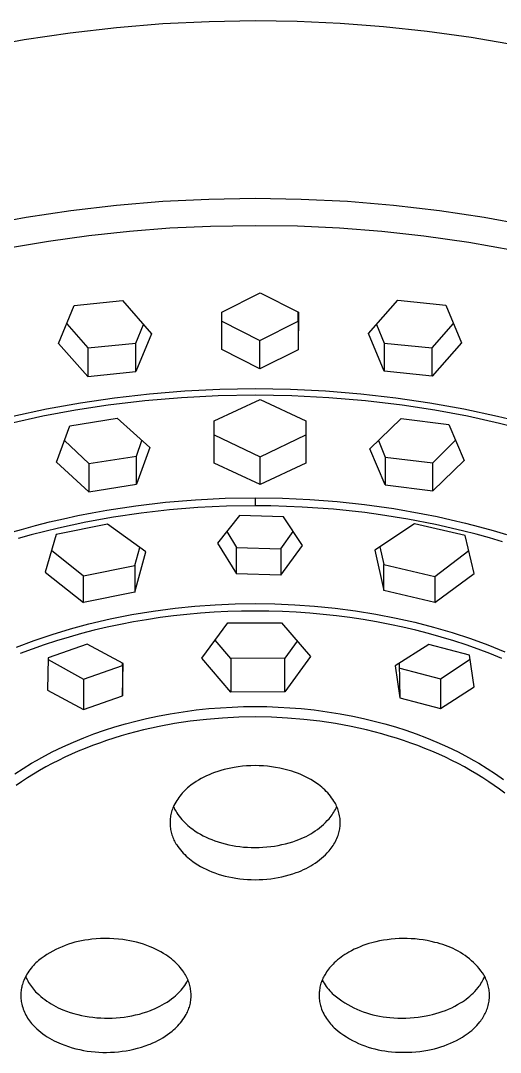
# Model space of a CAD drawing. Header units: millimetres. Extents: x -10942 to 92711, y -16583 to 30009.
# Drawn here: x -5011.4 to -4979.5, y 5103.5 to 5172.1 of the extents above; entities that cross this region are included whole.
import ezdxf

# ---------------------------------------------------------------- set-up
doc = ezdxf.new("R2010")
doc.units = ezdxf.units.MM
doc.header["$LTSCALE"] = 1000
doc.header["$MEASUREMENT"] = 0
doc.layers.add('Default', color=7, linetype='Continuous', true_color=0x000000)

# ---------------------------------------------------------------- blocks, each defined once
blk = doc.blocks.new('Raindance S Showerpipe 300 1jet+thermostat 27114000 front')
at = {"layer": 'Default', "color": 7, "true_color": 0xffffff}
for p, q in [((389.596, 1368.926), (392.668, 1369.075)), ((392.668, 1369.075), (395.722, 1369.124)), ((395.722, 1369.124), (398.524, 1369.082)), ((398.524, 1369.082), (401.37, 1368.956)), ((401.37, 1368.956), (404.251, 1368.739)), ((380.376, 1367.866), (383.439, 1368.322)), ((383.439, 1368.322), (386.515, 1368.675)), ((386.515, 1368.675), (389.596, 1368.926)), ((404.251, 1368.739), (407.159, 1368.43)), ((407.159, 1368.43), (410.085, 1368.024)), ((377.341, 1367.307), (380.376, 1367.866)), ((410.085, 1368.024), (413.018, 1367.519)), ((395.722, 1357.29), (392.65, 1357.238)), ((398.793, 1357.238), (395.722, 1357.29)), ((386.521, 1356.829), (383.47, 1356.472)), ((389.582, 1357.085), (386.521, 1356.829)), ((392.65, 1357.238), (389.582, 1357.085)), ((401.861, 1357.085), (398.793, 1357.238)), ((404.922, 1356.829), (401.861, 1357.085)), ((407.973, 1356.471), (404.922, 1356.829)), ((380.511, 1356.025), (377.568, 1355.479)), ((383.47, 1356.472), (380.511, 1356.025)), ((410.933, 1356.024), (407.973, 1356.471)), ((413.875, 1355.478), (410.933, 1356.024)), ((387.368, 1355.125), (390.064, 1355.334)), ((390.064, 1355.334), (392.766, 1355.46)), ((392.766, 1355.46), (395.725, 1355.509)), ((395.725, 1355.509), (398.531, 1355.466)), ((398.531, 1355.466), (401.335, 1355.336)), ((401.335, 1355.336), (404.134, 1355.119)), ((382, 1354.461), (384.679, 1354.834)), ((384.679, 1354.834), (387.368, 1355.125)), ((404.134, 1355.119), (406.925, 1354.815)), ((406.925, 1354.815), (409.92, 1354.39)), ((379.334, 1354.006), (382, 1354.461)), ((409.92, 1354.39), (412.899, 1353.862)), ((383.707, 1350.181), (386.903, 1350.513)), ((386.903, 1350.513), (388.835, 1348.3)), ((393.513, 1349.739), (396.06, 1351.01)), ((396.06, 1351.01), (398.598, 1349.732)), ((403.267, 1348.318), (405.199, 1350.535)), ((405.199, 1350.535), (408.395, 1350.211)), ((382.67, 1347.657), (383.707, 1350.181)), ((393.503, 1347.242), (393.513, 1349.739)), ((398.591, 1349.131), (398.593, 1349.735)), ((398.598, 1349.732), (398.591, 1347.236)), ((408.395, 1350.211), (409.431, 1347.69)), ((393.51, 1349.14), (396.043, 1347.854)), ((396.043, 1347.854), (398.591, 1349.131)), ((398.591, 1349.131), (398.591, 1347.424)), ((383.211, 1348.968), (384.604, 1347.356)), ((387.803, 1347.683), (388.301, 1348.908)), ((403.796, 1348.921), (404.298, 1347.683)), ((407.497, 1347.356), (408.899, 1348.978)), ((384.604, 1347.356), (387.803, 1347.683)), ((388.835, 1348.3), (387.803, 1345.785)), ((387.803, 1345.785), (387.803, 1347.683)), ((396.043, 1345.97), (396.043, 1347.854)), ((404.298, 1345.805), (403.267, 1348.318)), ((404.298, 1347.683), (407.497, 1347.356)), ((404.298, 1347.683), (404.298, 1345.805)), ((409.431, 1347.69), (407.497, 1345.478)), ((384.604, 1345.451), (382.67, 1347.657)), ((384.604, 1347.356), (384.604, 1345.451)), ((396.043, 1345.97), (393.503, 1347.242)), ((398.591, 1347.236), (396.043, 1345.97)), ((407.497, 1345.478), (407.497, 1347.356)), ((384.604, 1345.451), (387.803, 1345.785)), ((407.497, 1345.478), (404.298, 1345.805)), ((388.713, 1344.286), (386.387, 1344.021)), ((391.046, 1344.474), (388.713, 1344.286)), ((393.384, 1344.587), (391.046, 1344.474)), ((395.725, 1344.625), (393.384, 1344.587)), ((398.066, 1344.588), (395.725, 1344.625)), ((400.405, 1344.474), (398.066, 1344.588)), ((402.739, 1344.285), (400.405, 1344.474)), ((405.066, 1344.02), (402.739, 1344.285)), ((384.117, 1343.687), (381.86, 1343.278)), ((385.957, 1343.547), (383.784, 1343.213)), ((386.387, 1344.021), (384.117, 1343.687)), ((388.389, 1343.839), (385.957, 1343.547)), ((390.829, 1344.047), (388.389, 1343.839)), ((393.275, 1344.172), (390.829, 1344.047)), ((393.002, 1342.508), (396.051, 1343.935)), ((395.724, 1344.214), (393.275, 1344.172)), ((398.173, 1344.173), (395.724, 1344.214)), ((396.051, 1343.935), (399.1, 1342.515)), ((400.619, 1344.048), (398.173, 1344.173)), ((403.06, 1343.84), (400.619, 1344.048)), ((405.491, 1343.547), (403.06, 1343.84)), ((407.336, 1343.686), (405.066, 1344.02)), ((407.664, 1343.213), (405.491, 1343.547)), ((409.593, 1343.278), (407.336, 1343.686)), ((381.86, 1343.278), (379.618, 1342.793)), ((383.784, 1343.213), (381.623, 1342.81)), ((409.825, 1342.81), (407.664, 1343.213)), ((411.835, 1342.793), (409.593, 1343.278)), ((381.623, 1342.81), (379.477, 1342.336)), ((382.52, 1339.75), (383.41, 1342.183)), ((383.41, 1342.183), (386.564, 1342.681)), ((386.564, 1342.681), (388.723, 1340.727)), ((392.999, 1339.688), (393.002, 1342.508)), ((399.1, 1342.515), (399.102, 1339.695)), ((403.352, 1340.647), (405.421, 1342.665)), ((405.421, 1342.665), (408.601, 1342.272)), ((408.601, 1342.272), (409.61, 1339.873)), ((411.972, 1342.336), (409.825, 1342.81)), ((412.95, 1342.521), (411.835, 1342.793)), ((414.102, 1341.789), (411.972, 1342.336)), ((393.001, 1341.578), (396.051, 1340.115)), ((396.051, 1340.115), (399.102, 1341.58)), ((383.052, 1341.199), (384.678, 1339.674)), ((387.833, 1340.166), (388.201, 1341.197)), ((403.913, 1341.191), (404.358, 1340.101)), ((407.539, 1339.709), (409.041, 1341.222)), ((384.678, 1339.674), (387.833, 1340.166)), ((388.723, 1340.727), (387.833, 1338.291)), ((387.833, 1338.291), (387.833, 1340.166)), ((396.051, 1338.265), (396.051, 1340.115)), ((404.358, 1338.245), (403.352, 1340.647)), ((384.678, 1337.793), (382.52, 1339.75)), ((384.678, 1339.674), (384.678, 1337.793)), ((396.051, 1338.265), (392.999, 1339.688)), ((399.102, 1339.695), (396.051, 1338.265)), ((404.358, 1340.101), (407.539, 1339.709)), ((404.358, 1340.101), (404.358, 1338.245)), ((409.61, 1339.873), (407.539, 1337.852)), ((407.539, 1337.852), (407.539, 1339.709)), ((384.678, 1337.793), (387.833, 1338.291)), ((404.358, 1338.245), (407.539, 1337.852)), ((393.739, 1337.359), (395.724, 1337.392)), ((395.723, 1337.392), (395.723, 1336.856)), ((395.724, 1337.392), (397.545, 1337.364)), ((385.868, 1336.565), (387.804, 1336.86)), ((387.804, 1336.86), (389.776, 1337.093)), ((389.776, 1337.093), (391.755, 1337.259)), ((391.928, 1336.734), (390.035, 1336.58)), ((391.755, 1337.259), (393.739, 1337.359)), ((393.825, 1336.825), (391.928, 1336.734)), ((395.724, 1336.856), (393.825, 1336.825)), ((396.768, 1336.847), (395.724, 1336.856)), ((397.811, 1336.819), (396.768, 1336.847)), ((397.545, 1337.364), (399.365, 1337.28)), ((398.854, 1336.772), (397.811, 1336.819)), ((399.896, 1336.707), (398.854, 1336.772)), ((399.365, 1337.28), (401.181, 1337.14)), ((400.936, 1336.624), (399.896, 1336.707)), ((401.181, 1337.14), (402.992, 1336.944)), ((402.992, 1336.944), (404.936, 1336.67)), ((382.062, 1335.78), (383, 1336)), ((383, 1336), (383.942, 1336.203)), ((383.942, 1336.203), (384.903, 1336.392)), ((386.307, 1336.095), (384.475, 1335.764)), ((384.903, 1336.392), (385.868, 1336.565)), ((388.148, 1336.365), (386.307, 1336.095)), ((390.035, 1336.58), (388.148, 1336.365)), ((394.682, 1336.204), (393.23, 1334.365)), ((397.605, 1336.124), (394.682, 1336.204)), ((398.87, 1334.207), (397.605, 1336.124)), ((401.975, 1336.522), (400.936, 1336.624)), ((403.012, 1336.401), (401.975, 1336.522)), ((404.046, 1336.262), (403.012, 1336.401)), ((405.878, 1335.968), (404.046, 1336.262)), ((404.936, 1336.67), (406.869, 1336.33)), ((406.869, 1336.33), (407.817, 1336.138)), ((407.817, 1336.138), (408.76, 1335.929)), ((380.198, 1335.291), (381.128, 1335.544)), ((381.128, 1335.544), (382.062, 1335.78)), ((382.656, 1335.372), (381.752, 1335.152)), ((385.925, 1335.634), (382.509, 1334.938)), ((384.475, 1335.764), (382.656, 1335.372)), ((388.462, 1333.794), (385.925, 1335.634)), ((406.303, 1335.663), (403.678, 1333.898)), ((407.699, 1335.614), (405.878, 1335.968)), ((409.678, 1334.881), (406.303, 1335.663)), ((409.507, 1335.198), (407.699, 1335.614)), ((408.76, 1335.929), (409.7, 1335.703)), ((409.7, 1335.703), (410.636, 1335.461)), ((410.636, 1335.461), (411.537, 1335.21)), ((379.304, 1335.03), (380.198, 1335.291)), ((380.852, 1334.916), (379.981, 1334.672)), ((381.752, 1335.152), (380.852, 1334.916)), ((382.509, 1334.938), (381.782, 1332.433)), ((393.843, 1335.151), (394.494, 1334.075)), ((397.422, 1333.985), (398.258, 1335.145)), ((410.405, 1334.967), (409.507, 1335.198)), ((410.28, 1332.365), (409.678, 1334.881)), ((411.299, 1334.719), (410.405, 1334.967)), ((412.152, 1334.467), (411.299, 1334.719)), ((411.537, 1335.21), (412.433, 1334.943)), ((387.737, 1332.878), (388.061, 1334.093)), ((393.23, 1334.365), (394.494, 1332.339)), ((394.494, 1334.075), (397.422, 1333.985)), ((394.494, 1332.339), (394.494, 1334.075)), ((397.422, 1332.252), (398.87, 1334.207)), ((397.422, 1333.985), (397.422, 1332.252)), ((404.02, 1334.135), (404.281, 1332.951)), ((382.205, 1333.904), (384.317, 1332.189)), ((387.737, 1331.123), (388.462, 1333.794)), ((403.678, 1333.898), (404.281, 1331.22)), ((407.66, 1332.162), (409.922, 1333.878)), ((384.317, 1332.189), (387.737, 1332.878)), ((387.737, 1332.878), (387.737, 1331.123)), ((404.281, 1332.951), (407.66, 1332.162)), ((404.281, 1331.22), (404.281, 1332.951)), ((381.782, 1332.433), (384.317, 1330.427)), ((384.317, 1330.427), (384.317, 1332.189)), ((397.422, 1332.252), (394.494, 1332.339)), ((407.66, 1330.431), (410.28, 1332.365)), ((407.66, 1332.162), (407.66, 1330.431)), ((407.66, 1330.431), (404.281, 1331.22)), ((387.737, 1331.123), (384.317, 1330.427)), ((387.522, 1329.618), (388.958, 1329.856)), ((388.958, 1329.856), (390.402, 1330.046)), ((390.402, 1330.046), (391.728, 1330.181)), ((391.728, 1330.181), (393.059, 1330.278)), ((393.908, 1329.819), (393.001, 1329.775)), ((393.059, 1330.278), (394.391, 1330.336)), ((394.816, 1329.846), (393.908, 1329.819)), ((394.391, 1330.336), (395.725, 1330.355)), ((395.724, 1329.855), (394.816, 1329.846)), ((396.632, 1329.846), (395.724, 1329.855)), ((395.725, 1330.355), (397.044, 1330.337)), ((397.54, 1329.819), (396.632, 1329.846)), ((397.044, 1330.337), (398.362, 1330.28)), ((398.447, 1329.774), (397.54, 1329.819)), ((398.362, 1330.28), (399.678, 1330.186)), ((399.678, 1330.186), (401.039, 1330.049)), ((401.039, 1330.049), (402.396, 1329.871)), ((402.396, 1329.871), (403.747, 1329.652)), ((384.677, 1328.999), (386.094, 1329.333)), ((386.094, 1329.333), (387.522, 1329.618)), ((387.641, 1329.134), (386.769, 1328.967)), ((388.516, 1329.283), (387.641, 1329.134)), ((389.407, 1329.417), (388.516, 1329.283)), ((390.301, 1329.533), (389.407, 1329.417)), ((391.197, 1329.631), (390.301, 1329.533)), ((392.095, 1329.712), (391.197, 1329.631)), ((393.001, 1329.775), (392.095, 1329.712)), ((399.354, 1329.711), (398.447, 1329.774)), ((400.245, 1329.632), (399.354, 1329.711)), ((401.134, 1329.535), (400.245, 1329.632)), ((402.021, 1329.42), (401.134, 1329.535)), ((402.906, 1329.288), (402.021, 1329.42)), ((403.788, 1329.138), (402.906, 1329.288)), ((403.747, 1329.652), (405.09, 1329.391)), ((404.666, 1328.97), (403.788, 1329.138)), ((405.09, 1329.391), (406.34, 1329.107)), ((382.245, 1328.3), (383.456, 1328.669)), ((383.456, 1328.669), (384.677, 1328.999)), ((385.036, 1328.578), (384.196, 1328.362)), ((385.901, 1328.782), (385.036, 1328.578)), ((386.769, 1328.967), (385.901, 1328.782)), ((392.179, 1326.732), (393.9, 1329.064)), ((393.9, 1329.064), (397.483, 1329.07)), ((397.483, 1329.07), (399.411, 1326.836)), ((405.541, 1328.783), (404.666, 1328.97)), ((406.412, 1328.578), (405.541, 1328.783)), ((406.34, 1329.107), (407.581, 1328.786)), ((407.252, 1328.361), (406.412, 1328.578)), ((407.581, 1328.786), (408.811, 1328.426)), ((379.863, 1327.447), (381.047, 1327.893)), ((381.047, 1327.893), (382.245, 1328.3)), ((382.53, 1327.874), (381.705, 1327.603)), ((383.36, 1328.127), (382.53, 1327.874)), ((384.196, 1328.362), (383.36, 1328.127)), ((394.11, 1326.705), (393.065, 1327.931)), ((398.526, 1327.86), (397.691, 1326.715)), ((408.088, 1328.127), (407.252, 1328.361)), ((408.918, 1327.874), (408.088, 1328.127)), ((408.811, 1328.426), (410.028, 1328.026)), ((409.743, 1327.603), (408.918, 1327.874)), ((410.028, 1328.026), (411.181, 1327.606)), ((380.911, 1327.322), (380.123, 1327.023)), ((381.705, 1327.603), (380.911, 1327.322)), ((384.566, 1327.648), (381.984, 1326.739)), ((386.962, 1326.376), (384.566, 1327.648)), ((407.276, 1327.64), (405.029, 1326.216)), ((409.971, 1326.918), (407.276, 1327.64)), ((410.537, 1327.322), (409.743, 1327.603)), ((411.325, 1327.023), (410.537, 1327.322)), ((411.181, 1327.606), (412.32, 1327.148)), ((381.984, 1326.739), (381.939, 1324.605)), ((381.982, 1326.631), (384.331, 1325.318)), ((386.915, 1326.226), (386.919, 1326.399)), ((394.11, 1324.465), (392.179, 1326.732)), ((397.691, 1326.715), (394.11, 1326.705)), ((394.11, 1326.705), (394.11, 1324.465)), ((399.411, 1326.836), (397.691, 1324.475)), ((397.691, 1324.475), (397.691, 1326.715)), ((408.031, 1325.35), (410.008, 1326.659)), ((410.277, 1324.809), (409.971, 1326.918)), ((412.106, 1326.707), (411.325, 1327.023)), ((384.331, 1325.318), (386.915, 1326.226)), ((386.915, 1324.228), (386.962, 1326.376)), ((386.915, 1326.226), (386.915, 1324.228)), ((405.029, 1326.216), (405.334, 1324.091)), ((405.29, 1326.381), (405.334, 1324.091)), ((405.334, 1326.068), (408.031, 1325.35)), ((384.331, 1325.318), (384.331, 1323.315)), ((408.031, 1325.35), (408.031, 1323.37)), ((381.939, 1324.605), (384.331, 1323.315)), ((397.691, 1324.475), (394.11, 1324.465)), ((408.031, 1323.37), (410.277, 1324.809)), ((384.331, 1323.315), (386.915, 1324.228)), ((405.334, 1324.091), (408.031, 1323.37)), ((389.229, 1322.865), (390.081, 1323.025)), ((390.081, 1323.025), (390.937, 1323.162)), ((390.937, 1323.162), (391.796, 1323.276)), ((391.796, 1323.276), (392.659, 1323.368)), ((392.659, 1323.368), (393.424, 1323.43)), ((393.424, 1323.43), (394.19, 1323.474)), ((394.19, 1323.474), (394.957, 1323.501)), ((394.957, 1323.501), (395.724, 1323.51)), ((395.724, 1323.51), (396.492, 1323.501)), ((396.492, 1323.501), (397.259, 1323.474)), ((397.259, 1323.474), (398.025, 1323.43)), ((398.025, 1323.43), (398.79, 1323.368)), ((398.79, 1323.368), (399.652, 1323.277)), ((399.652, 1323.277), (400.511, 1323.162)), ((400.511, 1323.162), (401.367, 1323.025)), ((401.367, 1323.025), (402.219, 1322.865)), ((386.401, 1322.149), (387.101, 1322.354)), ((387.101, 1322.354), (387.806, 1322.541)), ((387.806, 1322.541), (388.516, 1322.712)), ((388.516, 1322.712), (389.229, 1322.865)), ((390.377, 1322.368), (389.342, 1322.176)), ((391.417, 1322.525), (390.377, 1322.368)), ((392.489, 1322.65), (391.417, 1322.525)), ((393.565, 1322.74), (392.489, 1322.65)), ((394.644, 1322.793), (393.565, 1322.74)), ((395.723, 1322.811), (394.644, 1322.793)), ((396.803, 1322.793), (395.723, 1322.811)), ((397.881, 1322.74), (396.803, 1322.793)), ((398.957, 1322.65), (397.881, 1322.74)), ((400.03, 1322.525), (398.957, 1322.65)), ((401.07, 1322.368), (400.03, 1322.525)), ((402.105, 1322.176), (401.07, 1322.368)), ((402.219, 1322.865), (402.933, 1322.712)), ((402.933, 1322.712), (403.642, 1322.541)), ((403.642, 1322.541), (404.347, 1322.354)), ((404.347, 1322.354), (405.047, 1322.149)), ((384.336, 1321.425), (385.018, 1321.685)), ((385.018, 1321.685), (385.706, 1321.926)), ((385.706, 1321.926), (386.401, 1322.149)), ((387.297, 1321.686), (386.814, 1321.547)), ((387.805, 1321.822), (387.297, 1321.686)), ((388.315, 1321.949), (387.805, 1321.822)), ((388.828, 1322.067), (388.315, 1321.949)), ((389.342, 1322.176), (388.828, 1322.067)), ((402.619, 1322.067), (402.105, 1322.176)), ((403.132, 1321.949), (402.619, 1322.067)), ((403.642, 1321.822), (403.132, 1321.949)), ((404.15, 1321.686), (403.642, 1321.822)), ((404.633, 1321.546), (404.15, 1321.686)), ((405.047, 1322.149), (405.742, 1321.926)), ((405.742, 1321.926), (406.431, 1321.685)), ((406.431, 1321.685), (407.112, 1321.425)), ((382.944, 1320.827), (383.661, 1321.147)), ((383.661, 1321.147), (384.336, 1321.425)), ((384.908, 1320.904), (384.44, 1320.721)), ((385.38, 1321.078), (384.908, 1320.904)), ((385.855, 1321.243), (385.38, 1321.078)), ((386.333, 1321.399), (385.855, 1321.243)), ((386.814, 1321.547), (386.333, 1321.399)), ((405.114, 1321.399), (404.633, 1321.546)), ((405.592, 1321.243), (405.114, 1321.399)), ((406.067, 1321.078), (405.592, 1321.243)), ((406.539, 1320.904), (406.067, 1321.078)), ((407.007, 1320.721), (406.539, 1320.904)), ((407.112, 1321.425), (407.787, 1321.147)), ((407.787, 1321.147), (408.504, 1320.827)), ((381.543, 1320.119), (382.238, 1320.485)), ((382.238, 1320.485), (382.944, 1320.827)), ((383.514, 1320.328), (383.084, 1320.131)), ((383.975, 1320.529), (383.514, 1320.328)), ((384.44, 1320.721), (383.975, 1320.529)), ((407.472, 1320.529), (407.007, 1320.721)), ((407.933, 1320.328), (407.472, 1320.529)), ((408.363, 1320.131), (407.933, 1320.328)), ((408.504, 1320.827), (409.21, 1320.485)), ((409.21, 1320.485), (409.905, 1320.119)), ((380.307, 1319.389), (380.861, 1319.73)), ((380.861, 1319.73), (381.201, 1319.927)), ((381.201, 1319.927), (381.543, 1320.119)), ((382.236, 1319.711), (381.819, 1319.488)), ((382.658, 1319.925), (382.236, 1319.711)), ((383.084, 1320.131), (382.658, 1319.925)), ((394.881, 1319.532), (394.602, 1319.499)), ((395.161, 1319.556), (394.881, 1319.532)), ((395.442, 1319.57), (395.161, 1319.556)), ((395.723, 1319.575), (395.442, 1319.57)), ((395.998, 1319.57), (395.723, 1319.575)), ((396.272, 1319.557), (395.998, 1319.57)), ((396.545, 1319.534), (396.272, 1319.557)), ((396.818, 1319.502), (396.545, 1319.534)), ((408.789, 1319.925), (408.363, 1320.131)), ((409.211, 1319.711), (408.789, 1319.925)), ((409.628, 1319.488), (409.211, 1319.711)), ((409.905, 1320.119), (410.248, 1319.928)), ((410.248, 1319.928), (410.587, 1319.73)), ((410.587, 1319.73), (411.142, 1319.389)), ((379.762, 1319.03), (380.307, 1319.389)), ((380.999, 1319.017), (380.598, 1318.767)), ((381.407, 1319.257), (380.999, 1319.017)), ((381.819, 1319.488), (381.407, 1319.257)), ((392.488, 1318.895), (392.312, 1318.808)), ((392.666, 1318.975), (392.488, 1318.895)), ((392.848, 1319.049), (392.666, 1318.975)), ((393.032, 1319.117), (392.848, 1319.049)), ((393.243, 1319.19), (393.032, 1319.117)), ((393.455, 1319.256), (393.243, 1319.19)), ((393.67, 1319.316), (393.455, 1319.256)), ((393.887, 1319.369), (393.67, 1319.316)), ((394.105, 1319.416), (393.887, 1319.369)), ((394.324, 1319.457), (394.105, 1319.416)), ((394.602, 1319.499), (394.324, 1319.457)), ((397.089, 1319.461), (396.818, 1319.502)), ((397.359, 1319.411), (397.089, 1319.461)), ((397.627, 1319.351), (397.359, 1319.411)), ((397.892, 1319.283), (397.627, 1319.351)), ((398.156, 1319.205), (397.892, 1319.283)), ((398.345, 1319.143), (398.156, 1319.205)), ((398.532, 1319.075), (398.345, 1319.143)), ((398.717, 1319.001), (398.532, 1319.075)), ((398.899, 1318.921), (398.717, 1319.001)), ((399.078, 1318.834), (398.899, 1318.921)), ((410.041, 1319.257), (409.628, 1319.488)), ((410.448, 1319.016), (410.041, 1319.257)), ((410.85, 1318.767), (410.448, 1319.016)), ((411.142, 1319.389), (411.686, 1319.03)), ((411.686, 1319.03), (412.218, 1318.655)), ((380.202, 1318.509), (379.839, 1318.261)), ((380.598, 1318.767), (380.202, 1318.509)), ((391.328, 1318.168), (391.233, 1318.089)), ((391.482, 1318.288), (391.328, 1318.168)), ((391.641, 1318.404), (391.482, 1318.288)), ((391.803, 1318.513), (391.641, 1318.404)), ((391.969, 1318.618), (391.803, 1318.513)), ((392.139, 1318.716), (391.969, 1318.618)), ((392.312, 1318.808), (392.139, 1318.716)), ((399.255, 1318.742), (399.078, 1318.834)), ((399.428, 1318.645), (399.255, 1318.742)), ((399.599, 1318.541), (399.428, 1318.645)), ((399.765, 1318.432), (399.599, 1318.541)), ((399.928, 1318.318), (399.765, 1318.432)), ((400.039, 1318.235), (399.928, 1318.318)), ((400.146, 1318.148), (400.039, 1318.235)), ((411.246, 1318.509), (410.85, 1318.767)), ((411.608, 1318.26), (411.246, 1318.509)), ((411.965, 1318.004), (411.608, 1318.26)), ((390.725, 1317.555), (390.651, 1317.456)), ((390.802, 1317.651), (390.725, 1317.555)), ((390.882, 1317.744), (390.802, 1317.651)), ((390.966, 1317.835), (390.882, 1317.744)), ((391.052, 1317.923), (390.966, 1317.835)), ((391.141, 1318.007), (391.052, 1317.923)), ((391.233, 1318.089), (391.141, 1318.007)), ((400.251, 1318.057), (400.146, 1318.148)), ((400.352, 1317.963), (400.251, 1318.057)), ((400.45, 1317.865), (400.352, 1317.963)), ((400.545, 1317.764), (400.45, 1317.865)), ((400.636, 1317.66), (400.545, 1317.764)), ((400.723, 1317.552), (400.636, 1317.66)), ((400.807, 1317.442), (400.723, 1317.552)), ((412.316, 1317.739), (411.965, 1318.004)), ((390.296, 1316.847), (390.26, 1316.762)), ((390.334, 1316.93), (390.296, 1316.847)), ((390.299, 1316.852), (390.337, 1316.769)), ((390.391, 1317.039), (390.334, 1316.93)), ((390.451, 1317.147), (390.391, 1317.039)), ((390.514, 1317.252), (390.451, 1317.147)), ((390.581, 1317.355), (390.514, 1317.252)), ((390.651, 1317.456), (390.581, 1317.355)), ((400.886, 1317.329), (400.807, 1317.442)), ((400.962, 1317.213), (400.886, 1317.329)), ((401.011, 1317.132), (400.962, 1317.213)), ((401.057, 1317.049), (401.011, 1317.132)), ((401.1, 1316.964), (401.057, 1317.049)), ((401.14, 1316.879), (401.1, 1316.964)), ((401.106, 1316.755), (401.151, 1316.851)), ((401.177, 1316.791), (401.14, 1316.879)), ((401.212, 1316.703), (401.177, 1316.791)), ((390.096, 1316.144), (390.085, 1316.053)), ((390.11, 1316.234), (390.096, 1316.144)), ((390.128, 1316.324), (390.11, 1316.234)), ((390.148, 1316.414), (390.128, 1316.324)), ((390.172, 1316.502), (390.148, 1316.414)), ((390.198, 1316.59), (390.172, 1316.502)), ((390.228, 1316.677), (390.198, 1316.59)), ((390.26, 1316.762), (390.228, 1316.677)), ((390.337, 1316.769), (390.378, 1316.686)), ((390.378, 1316.686), (390.421, 1316.605)), ((390.421, 1316.605), (390.467, 1316.525)), ((390.467, 1316.525), (390.515, 1316.447)), ((390.515, 1316.447), (390.593, 1316.33)), ((390.593, 1316.33), (390.676, 1316.217)), ((390.676, 1316.217), (390.762, 1316.106)), ((390.762, 1316.106), (390.852, 1315.999)), ((400.642, 1316.047), (400.709, 1316.129)), ((400.709, 1316.129), (400.774, 1316.213)), ((400.774, 1316.213), (400.837, 1316.299)), ((400.837, 1316.299), (400.896, 1316.386)), ((400.896, 1316.386), (400.953, 1316.476)), ((400.953, 1316.476), (401.007, 1316.567)), ((401.007, 1316.567), (401.058, 1316.661)), ((401.058, 1316.661), (401.106, 1316.755)), ((401.243, 1316.614), (401.212, 1316.703)), ((401.271, 1316.523), (401.243, 1316.614)), ((401.296, 1316.432), (401.271, 1316.523)), ((401.318, 1316.339), (401.296, 1316.432)), ((401.337, 1316.246), (401.318, 1316.339)), ((401.352, 1316.153), (401.337, 1316.246)), ((401.365, 1316.059), (401.352, 1316.153)), ((390.072, 1315.87), (390.071, 1315.779)), ((390.071, 1315.779), (390.072, 1315.687)), ((390.077, 1315.962), (390.072, 1315.87)), ((390.072, 1315.687), (390.077, 1315.596)), ((390.085, 1316.053), (390.077, 1315.962)), ((390.077, 1315.596), (390.085, 1315.504)), ((390.085, 1315.504), (390.096, 1315.413)), ((390.096, 1315.413), (390.11, 1315.323)), ((390.852, 1315.999), (390.946, 1315.895)), ((390.946, 1315.895), (391.044, 1315.793)), ((391.044, 1315.793), (391.145, 1315.696)), ((391.145, 1315.696), (391.249, 1315.602)), ((391.249, 1315.602), (391.356, 1315.511)), ((391.356, 1315.511), (391.466, 1315.424)), ((391.466, 1315.424), (391.58, 1315.342)), ((399.859, 1315.334), (399.999, 1315.442)), ((399.999, 1315.442), (400.136, 1315.554)), ((400.136, 1315.554), (400.269, 1315.67)), ((400.269, 1315.67), (400.397, 1315.792)), ((400.397, 1315.792), (400.522, 1315.917)), ((400.522, 1315.917), (400.642, 1316.047)), ((401.346, 1315.362), (401.358, 1315.449)), ((401.358, 1315.449), (401.368, 1315.535)), ((401.373, 1315.972), (401.365, 1316.059)), ((401.368, 1315.535), (401.375, 1315.622)), ((401.378, 1315.885), (401.373, 1315.972)), ((401.375, 1315.622), (401.379, 1315.71)), ((401.38, 1315.797), (401.378, 1315.885)), ((401.379, 1315.71), (401.38, 1315.797)), ((390.11, 1315.323), (390.127, 1315.233)), ((390.127, 1315.233), (390.148, 1315.144)), ((390.148, 1315.144), (390.171, 1315.055)), ((390.171, 1315.055), (390.198, 1314.967)), ((390.198, 1314.967), (390.227, 1314.881)), ((390.227, 1314.881), (390.26, 1314.795)), ((390.26, 1314.795), (390.295, 1314.71)), ((391.58, 1315.342), (391.75, 1315.225)), ((391.75, 1315.225), (391.924, 1315.115)), ((391.924, 1315.115), (392.101, 1315.011)), ((392.101, 1315.011), (392.282, 1314.913)), ((392.282, 1314.913), (392.467, 1314.821)), ((392.467, 1314.821), (392.654, 1314.736)), ((392.654, 1314.736), (392.845, 1314.657)), ((398.621, 1314.66), (398.785, 1314.725)), ((398.785, 1314.725), (398.947, 1314.796)), ((398.947, 1314.796), (399.107, 1314.873)), ((399.107, 1314.873), (399.263, 1314.954)), ((399.263, 1314.954), (399.417, 1315.042)), ((399.417, 1315.042), (399.568, 1315.134)), ((399.568, 1315.134), (399.715, 1315.232)), ((399.715, 1315.232), (399.859, 1315.334)), ((401.114, 1314.637), (401.159, 1314.736)), ((401.159, 1314.736), (401.201, 1314.837)), ((401.201, 1314.837), (401.239, 1314.939)), ((401.239, 1314.939), (401.266, 1315.022)), ((401.266, 1315.022), (401.29, 1315.106)), ((401.29, 1315.106), (401.312, 1315.191)), ((401.312, 1315.191), (401.33, 1315.276)), ((401.33, 1315.276), (401.346, 1315.362)), ((390.295, 1314.71), (390.333, 1314.627)), ((390.333, 1314.627), (390.374, 1314.545)), ((390.374, 1314.545), (390.418, 1314.465)), ((390.418, 1314.465), (390.465, 1314.386)), ((390.465, 1314.386), (390.515, 1314.309)), ((390.515, 1314.309), (390.593, 1314.193)), ((390.593, 1314.193), (390.676, 1314.079)), ((390.676, 1314.079), (390.762, 1313.969)), ((392.845, 1314.657), (393.037, 1314.585)), ((393.037, 1314.585), (393.268, 1314.506)), ((393.268, 1314.506), (393.501, 1314.434)), ((393.501, 1314.434), (393.736, 1314.371)), ((393.736, 1314.371), (393.974, 1314.315)), ((393.974, 1314.315), (394.212, 1314.266)), ((394.212, 1314.266), (394.453, 1314.226)), ((394.453, 1314.226), (394.706, 1314.191)), ((394.706, 1314.191), (394.96, 1314.163)), ((394.96, 1314.163), (395.214, 1314.144)), ((395.214, 1314.144), (395.47, 1314.132)), ((395.47, 1314.132), (395.725, 1314.129)), ((395.725, 1314.129), (395.984, 1314.133)), ((395.984, 1314.133), (396.243, 1314.144)), ((396.243, 1314.144), (396.502, 1314.165)), ((396.502, 1314.165), (396.76, 1314.193)), ((396.76, 1314.193), (397.016, 1314.229)), ((397.016, 1314.229), (397.261, 1314.271)), ((397.261, 1314.271), (397.504, 1314.321)), ((397.504, 1314.321), (397.745, 1314.379)), ((397.745, 1314.379), (397.984, 1314.445)), ((397.984, 1314.445), (398.221, 1314.518)), ((398.221, 1314.518), (398.455, 1314.6)), ((398.455, 1314.6), (398.621, 1314.66)), ((400.711, 1313.993), (400.778, 1314.079)), ((400.778, 1314.079), (400.842, 1314.167)), ((400.842, 1314.167), (400.902, 1314.257)), ((400.902, 1314.257), (400.96, 1314.35)), ((400.96, 1314.35), (401.015, 1314.444)), ((401.015, 1314.444), (401.066, 1314.54)), ((401.066, 1314.54), (401.114, 1314.637)), ((390.762, 1313.969), (390.852, 1313.861)), ((390.852, 1313.861), (390.946, 1313.757)), ((390.946, 1313.757), (391.044, 1313.656)), ((391.044, 1313.656), (391.144, 1313.558)), ((391.144, 1313.558), (391.249, 1313.464)), ((391.249, 1313.464), (391.356, 1313.373)), ((391.356, 1313.373), (391.466, 1313.287)), ((399.999, 1313.304), (400.136, 1313.416)), ((400.136, 1313.416), (400.269, 1313.533)), ((400.269, 1313.533), (400.397, 1313.654)), ((400.397, 1313.654), (400.522, 1313.78)), ((400.522, 1313.78), (400.642, 1313.909)), ((400.642, 1313.909), (400.711, 1313.993)), ((391.466, 1313.287), (391.58, 1313.204)), ((391.58, 1313.204), (391.75, 1313.088)), ((391.75, 1313.088), (391.924, 1312.978)), ((391.924, 1312.978), (392.101, 1312.873)), ((392.101, 1312.873), (392.282, 1312.775)), ((392.282, 1312.775), (392.467, 1312.683)), ((392.467, 1312.683), (392.654, 1312.598)), ((398.947, 1312.658), (399.107, 1312.735)), ((399.107, 1312.735), (399.263, 1312.817)), ((399.263, 1312.817), (399.417, 1312.904)), ((399.417, 1312.904), (399.568, 1312.996)), ((399.568, 1312.996), (399.715, 1313.094)), ((399.715, 1313.094), (399.859, 1313.196)), ((399.859, 1313.196), (399.999, 1313.304)), ((392.654, 1312.598), (392.845, 1312.519)), ((392.845, 1312.519), (393.037, 1312.447)), ((393.037, 1312.447), (393.268, 1312.368)), ((393.268, 1312.368), (393.501, 1312.297)), ((393.501, 1312.297), (393.736, 1312.233)), ((393.736, 1312.233), (393.974, 1312.177)), ((393.974, 1312.177), (394.212, 1312.129)), ((394.212, 1312.129), (394.453, 1312.088)), ((394.453, 1312.088), (394.706, 1312.053)), ((394.706, 1312.053), (394.96, 1312.026)), ((394.96, 1312.026), (395.214, 1312.006)), ((395.214, 1312.006), (395.47, 1311.995)), ((395.47, 1311.995), (395.725, 1311.991)), ((395.725, 1311.991), (395.984, 1311.995)), ((395.984, 1311.995), (396.243, 1312.007)), ((396.243, 1312.007), (396.502, 1312.027)), ((396.502, 1312.027), (396.76, 1312.055)), ((396.76, 1312.055), (397.016, 1312.091)), ((397.016, 1312.091), (397.261, 1312.133)), ((397.261, 1312.133), (397.504, 1312.183)), ((397.504, 1312.183), (397.745, 1312.241)), ((397.745, 1312.241), (397.984, 1312.307)), ((397.984, 1312.307), (398.221, 1312.381)), ((398.221, 1312.381), (398.455, 1312.462)), ((398.455, 1312.462), (398.621, 1312.522)), ((398.621, 1312.522), (398.785, 1312.587)), ((398.785, 1312.587), (398.947, 1312.658)), ((383.974, 1307.883), (383.754, 1307.828)), ((384.196, 1307.93), (383.974, 1307.883)), ((384.42, 1307.969), (384.196, 1307.93)), ((384.644, 1308.001), (384.42, 1307.969)), ((384.87, 1308.025), (384.644, 1308.001)), ((385.164, 1308.053), (384.87, 1308.025)), ((385.458, 1308.07), (385.164, 1308.053)), ((385.752, 1308.078), (385.458, 1308.07)), ((386.047, 1308.075), (385.752, 1308.078)), ((386.342, 1308.062), (386.047, 1308.075)), ((386.636, 1308.038), (386.342, 1308.062)), ((386.928, 1308.005), (386.636, 1308.038)), ((387.161, 1307.97), (386.928, 1308.005)), ((387.392, 1307.929), (387.161, 1307.97)), ((387.621, 1307.881), (387.392, 1307.929)), ((387.85, 1307.825), (387.621, 1307.881)), ((403.992, 1307.913), (403.736, 1307.857)), ((404.248, 1307.96), (403.992, 1307.913)), ((404.507, 1308), (404.248, 1307.96)), ((404.766, 1308.031), (404.507, 1308)), ((405.026, 1308.055), (404.766, 1308.031)), ((405.287, 1308.07), (405.026, 1308.055)), ((405.548, 1308.077), (405.287, 1308.07)), ((405.816, 1308.075), (405.548, 1308.077)), ((406.085, 1308.065), (405.816, 1308.075)), ((406.353, 1308.046), (406.085, 1308.065)), ((406.62, 1308.019), (406.353, 1308.046)), ((406.886, 1307.983), (406.62, 1308.019)), ((407.15, 1307.938), (406.886, 1307.983)), ((407.413, 1307.884), (407.15, 1307.938)), ((407.675, 1307.822), (407.413, 1307.884)), ((382.282, 1307.239), (382.085, 1307.126)), ((382.483, 1307.344), (382.282, 1307.239)), ((382.687, 1307.443), (382.483, 1307.344)), ((382.895, 1307.535), (382.687, 1307.443)), ((383.106, 1307.619), (382.895, 1307.535)), ((383.319, 1307.696), (383.106, 1307.619)), ((383.535, 1307.766), (383.319, 1307.696)), ((383.754, 1307.828), (383.535, 1307.766)), ((388.076, 1307.763), (387.85, 1307.825)), ((388.3, 1307.694), (388.076, 1307.763)), ((388.522, 1307.617), (388.3, 1307.694)), ((388.742, 1307.535), (388.522, 1307.617)), ((388.926, 1307.458), (388.742, 1307.535)), ((389.107, 1307.375), (388.926, 1307.458)), ((389.285, 1307.285), (389.107, 1307.375)), ((389.46, 1307.19), (389.285, 1307.285)), ((389.632, 1307.089), (389.46, 1307.19)), ((402.128, 1307.266), (401.945, 1307.167)), ((402.314, 1307.36), (402.128, 1307.266)), ((402.503, 1307.447), (402.314, 1307.36)), ((402.694, 1307.529), (402.503, 1307.447)), ((402.888, 1307.604), (402.694, 1307.529)), ((403.085, 1307.673), (402.888, 1307.604)), ((403.283, 1307.737), (403.085, 1307.673)), ((403.483, 1307.794), (403.283, 1307.737)), ((403.736, 1307.857), (403.483, 1307.794)), ((407.853, 1307.781), (407.675, 1307.822)), ((408.03, 1307.734), (407.853, 1307.781)), ((408.205, 1307.68), (408.03, 1307.734)), ((408.378, 1307.621), (408.205, 1307.68)), ((408.549, 1307.556), (408.378, 1307.621)), ((408.718, 1307.485), (408.549, 1307.556)), ((408.884, 1307.408), (408.718, 1307.485)), ((409.048, 1307.325), (408.884, 1307.408)), ((409.208, 1307.237), (409.048, 1307.325)), ((409.366, 1307.144), (409.208, 1307.237)), ((381.248, 1306.532), (381.16, 1306.45)), ((381.339, 1306.61), (381.248, 1306.532)), ((381.519, 1306.748), (381.339, 1306.61)), ((381.703, 1306.881), (381.519, 1306.748)), ((381.892, 1307.007), (381.703, 1306.881)), ((382.085, 1307.126), (381.892, 1307.007)), ((389.8, 1306.982), (389.632, 1307.089)), ((389.923, 1306.899), (389.8, 1306.982)), ((390.043, 1306.812), (389.923, 1306.899)), ((390.16, 1306.72), (390.043, 1306.812)), ((390.274, 1306.625), (390.16, 1306.72)), ((390.385, 1306.527), (390.274, 1306.625)), ((390.493, 1306.424), (390.385, 1306.527)), ((401.09, 1306.554), (400.98, 1306.452)), ((401.204, 1306.653), (401.09, 1306.554)), ((401.32, 1306.748), (401.204, 1306.653)), ((401.44, 1306.84), (401.32, 1306.748)), ((401.562, 1306.928), (401.44, 1306.84)), ((401.687, 1307.011), (401.562, 1306.928)), ((401.815, 1307.091), (401.687, 1307.011)), ((401.945, 1307.167), (401.815, 1307.091)), ((409.52, 1307.045), (409.366, 1307.144)), ((409.67, 1306.94), (409.52, 1307.045)), ((409.817, 1306.831), (409.67, 1306.94)), ((409.96, 1306.717), (409.817, 1306.831)), ((410.099, 1306.597), (409.96, 1306.717)), ((410.234, 1306.473), (410.099, 1306.597)), ((380.627, 1305.805), (380.564, 1305.703)), ((380.693, 1305.905), (380.627, 1305.805)), ((380.763, 1306.002), (380.693, 1305.905)), ((380.837, 1306.097), (380.763, 1306.002)), ((380.913, 1306.189), (380.837, 1306.097)), ((380.992, 1306.279), (380.913, 1306.189)), ((381.075, 1306.366), (380.992, 1306.279)), ((381.16, 1306.45), (381.075, 1306.366)), ((390.583, 1306.332), (390.493, 1306.424)), ((390.67, 1306.238), (390.583, 1306.332)), ((390.754, 1306.14), (390.67, 1306.238)), ((390.835, 1306.039), (390.754, 1306.14)), ((390.912, 1305.936), (390.835, 1306.039)), ((390.986, 1305.83), (390.912, 1305.936)), ((391.04, 1305.748), (390.986, 1305.83)), ((400.474, 1305.854), (400.412, 1305.76)), ((400.538, 1305.946), (400.474, 1305.854)), ((400.605, 1306.036), (400.538, 1305.946)), ((400.674, 1306.124), (400.605, 1306.036)), ((400.747, 1306.209), (400.674, 1306.124)), ((400.822, 1306.293), (400.747, 1306.209)), ((400.9, 1306.373), (400.822, 1306.293)), ((400.98, 1306.452), (400.9, 1306.373)), ((410.364, 1306.345), (410.234, 1306.473)), ((410.49, 1306.212), (410.364, 1306.345)), ((410.611, 1306.074), (410.49, 1306.212)), ((410.727, 1305.933), (410.611, 1306.074)), ((410.839, 1305.788), (410.727, 1305.933)), ((380.314, 1305.194), (380.284, 1305.11)), ((380.346, 1305.277), (380.314, 1305.194)), ((380.395, 1305.386), (380.346, 1305.277)), ((380.448, 1305.494), (380.395, 1305.386)), ((380.504, 1305.6), (380.448, 1305.494)), ((380.474, 1305.551), (380.52, 1305.45)), ((380.564, 1305.703), (380.504, 1305.6)), ((380.52, 1305.45), (380.568, 1305.351)), ((380.568, 1305.351), (380.62, 1305.253)), ((380.62, 1305.253), (380.675, 1305.157)), ((380.675, 1305.157), (380.732, 1305.063)), ((391.091, 1305.663), (391.04, 1305.748)), ((391.139, 1305.577), (391.091, 1305.663)), ((391.123, 1305.071), (391.193, 1305.184)), ((391.184, 1305.49), (391.139, 1305.577)), ((391.226, 1305.4), (391.184, 1305.49)), ((391.193, 1305.184), (391.26, 1305.3)), ((391.265, 1305.31), (391.226, 1305.4)), ((391.26, 1305.3), (391.265, 1305.31)), ((391.301, 1305.218), (391.265, 1305.31)), ((391.334, 1305.125), (391.301, 1305.218)), ((391.362, 1305.039), (391.334, 1305.125)), ((400.129, 1305.186), (400.1, 1305.103)), ((400.16, 1305.269), (400.129, 1305.186)), ((400.193, 1305.35), (400.16, 1305.269)), ((400.179, 1305.312), (400.24, 1305.204)), ((400.23, 1305.431), (400.193, 1305.35)), ((400.269, 1305.51), (400.23, 1305.431)), ((400.24, 1305.204), (400.306, 1305.098)), ((400.31, 1305.587), (400.269, 1305.51)), ((400.354, 1305.664), (400.31, 1305.587)), ((400.412, 1305.76), (400.354, 1305.664)), ((410.728, 1305.076), (410.784, 1305.167)), ((410.784, 1305.167), (410.838, 1305.261)), ((410.838, 1305.261), (410.887, 1305.356)), ((410.889, 1305.709), (410.839, 1305.788)), ((410.887, 1305.356), (410.934, 1305.453)), ((410.937, 1305.629), (410.889, 1305.709)), ((410.934, 1305.453), (410.978, 1305.551)), ((410.982, 1305.547), (410.937, 1305.629)), ((411.025, 1305.464), (410.982, 1305.547)), ((411.064, 1305.379), (411.025, 1305.464)), ((411.101, 1305.293), (411.064, 1305.379)), ((411.135, 1305.206), (411.101, 1305.293)), ((411.165, 1305.118), (411.135, 1305.206)), ((411.193, 1305.029), (411.165, 1305.118)), ((380.159, 1304.501), (380.153, 1304.413)), ((380.168, 1304.59), (380.159, 1304.501)), ((380.18, 1304.678), (380.168, 1304.59)), ((380.195, 1304.766), (380.18, 1304.678)), ((380.213, 1304.853), (380.195, 1304.766)), ((380.233, 1304.939), (380.213, 1304.853)), ((380.257, 1305.025), (380.233, 1304.939)), ((380.284, 1305.11), (380.257, 1305.025)), ((380.732, 1305.063), (380.793, 1304.971)), ((380.793, 1304.971), (380.857, 1304.881)), ((380.857, 1304.881), (380.924, 1304.793)), ((380.924, 1304.793), (380.993, 1304.707)), ((380.993, 1304.707), (381.066, 1304.623)), ((381.066, 1304.623), (381.141, 1304.542)), ((381.141, 1304.542), (381.218, 1304.463)), ((381.218, 1304.463), (381.345, 1304.344)), ((390.524, 1304.359), (390.62, 1304.452)), ((390.62, 1304.452), (390.713, 1304.548)), ((390.713, 1304.548), (390.802, 1304.646)), ((390.802, 1304.646), (390.888, 1304.748)), ((390.888, 1304.748), (390.97, 1304.853)), ((390.97, 1304.853), (391.048, 1304.961)), ((391.048, 1304.961), (391.123, 1305.071)), ((391.386, 1304.952), (391.362, 1305.039)), ((391.408, 1304.864), (391.386, 1304.952)), ((391.426, 1304.775), (391.408, 1304.864)), ((391.441, 1304.686), (391.426, 1304.775)), ((391.454, 1304.596), (391.441, 1304.686)), ((391.463, 1304.506), (391.454, 1304.596)), ((391.469, 1304.416), (391.463, 1304.506)), ((399.982, 1304.499), (399.977, 1304.412)), ((399.991, 1304.587), (399.982, 1304.499)), ((400.002, 1304.673), (399.991, 1304.587)), ((400.016, 1304.76), (400.002, 1304.673)), ((400.033, 1304.847), (400.016, 1304.76)), ((400.052, 1304.933), (400.033, 1304.847)), ((400.075, 1305.018), (400.052, 1304.933)), ((400.1, 1305.103), (400.075, 1305.018)), ((400.306, 1305.098), (400.374, 1304.995)), ((400.374, 1304.995), (400.446, 1304.894)), ((400.446, 1304.894), (400.521, 1304.795)), ((400.521, 1304.795), (400.6, 1304.699)), ((400.6, 1304.699), (400.682, 1304.605)), ((400.682, 1304.605), (400.767, 1304.515)), ((400.767, 1304.515), (400.854, 1304.427)), ((410.109, 1304.348), (410.22, 1304.454)), ((410.22, 1304.454), (410.328, 1304.563)), ((410.328, 1304.563), (410.542, 1304.813)), ((410.542, 1304.813), (410.607, 1304.898)), ((410.607, 1304.898), (410.669, 1304.986)), ((410.669, 1304.986), (410.728, 1305.076)), ((411.217, 1304.939), (411.193, 1305.029)), ((411.239, 1304.848), (411.217, 1304.939)), ((411.257, 1304.756), (411.239, 1304.848)), ((411.273, 1304.664), (411.257, 1304.756)), ((411.285, 1304.571), (411.273, 1304.664)), ((411.294, 1304.478), (411.285, 1304.571)), ((411.3, 1304.385), (411.294, 1304.478)), ((380.153, 1304.413), (380.15, 1304.324)), ((380.15, 1304.324), (380.151, 1304.235)), ((380.151, 1304.235), (380.154, 1304.146)), ((380.154, 1304.146), (380.161, 1304.057)), ((380.161, 1304.057), (380.17, 1303.969)), ((380.17, 1303.969), (380.182, 1303.881)), ((380.182, 1303.881), (380.198, 1303.793)), ((380.198, 1303.793), (380.216, 1303.706)), ((381.345, 1304.344), (381.475, 1304.23)), ((381.475, 1304.23), (381.61, 1304.12)), ((381.61, 1304.12), (381.747, 1304.014)), ((381.747, 1304.014), (381.889, 1303.913)), ((381.889, 1303.913), (382.033, 1303.816)), ((382.033, 1303.816), (382.18, 1303.724)), ((389.548, 1303.66), (389.71, 1303.754)), ((389.71, 1303.754), (389.869, 1303.854)), ((389.869, 1303.854), (390.024, 1303.959)), ((390.024, 1303.959), (390.175, 1304.07)), ((390.175, 1304.07), (390.323, 1304.185)), ((390.323, 1304.185), (390.425, 1304.27)), ((390.425, 1304.27), (390.524, 1304.359)), ((391.403, 1303.697), (391.422, 1303.786)), ((391.422, 1303.786), (391.438, 1303.875)), ((391.438, 1303.875), (391.451, 1303.964)), ((391.451, 1303.964), (391.461, 1304.054)), ((391.461, 1304.054), (391.467, 1304.145)), ((391.467, 1304.145), (391.471, 1304.235)), ((391.471, 1304.326), (391.469, 1304.416)), ((391.471, 1304.235), (391.471, 1304.326)), ((399.977, 1304.412), (399.975, 1304.325)), ((399.975, 1304.325), (399.976, 1304.237)), ((399.976, 1304.237), (399.979, 1304.15)), ((399.979, 1304.15), (399.986, 1304.063)), ((399.986, 1304.063), (399.995, 1303.976)), ((399.995, 1303.976), (400.007, 1303.889)), ((400.007, 1303.889), (400.023, 1303.803)), ((400.023, 1303.803), (400.041, 1303.717)), ((400.854, 1304.427), (400.945, 1304.342)), ((400.945, 1304.342), (401.122, 1304.199)), ((401.122, 1304.199), (401.303, 1304.062)), ((401.303, 1304.062), (401.489, 1303.931)), ((401.489, 1303.931), (401.68, 1303.807)), ((401.68, 1303.807), (401.875, 1303.69)), ((409.182, 1303.682), (409.377, 1303.795)), ((409.377, 1303.795), (409.506, 1303.877)), ((409.506, 1303.877), (409.633, 1303.963)), ((409.633, 1303.963), (409.757, 1304.054)), ((409.757, 1304.054), (409.877, 1304.148)), ((409.877, 1304.148), (409.995, 1304.246)), ((409.995, 1304.246), (410.109, 1304.348)), ((411.238, 1303.727), (411.257, 1303.82)), ((411.257, 1303.82), (411.273, 1303.914)), ((411.273, 1303.914), (411.286, 1304.008)), ((411.286, 1304.008), (411.296, 1304.103)), ((411.296, 1304.103), (411.302, 1304.198)), ((411.303, 1304.292), (411.3, 1304.385)), ((411.302, 1304.198), (411.303, 1304.292)), ((380.216, 1303.706), (380.246, 1303.599)), ((380.246, 1303.599), (380.279, 1303.492)), ((380.279, 1303.492), (380.315, 1303.388)), ((380.315, 1303.388), (380.356, 1303.284)), ((380.356, 1303.284), (380.399, 1303.182)), ((380.399, 1303.182), (380.447, 1303.081)), ((380.447, 1303.081), (380.498, 1302.982)), ((382.18, 1303.724), (382.331, 1303.637)), ((382.331, 1303.637), (382.484, 1303.555)), ((382.484, 1303.555), (382.64, 1303.478)), ((382.64, 1303.478), (382.798, 1303.407)), ((382.798, 1303.407), (382.958, 1303.34)), ((382.958, 1303.34), (383.199, 1303.249)), ((383.199, 1303.249), (383.443, 1303.166)), ((383.443, 1303.166), (383.689, 1303.09)), ((383.689, 1303.09), (383.937, 1303.023)), ((387.78, 1302.993), (388.032, 1303.056)), ((388.032, 1303.056), (388.282, 1303.128)), ((388.282, 1303.128), (388.53, 1303.209)), ((388.53, 1303.209), (388.774, 1303.297)), ((388.774, 1303.297), (388.872, 1303.336)), ((388.872, 1303.336), (389.045, 1303.408)), ((389.045, 1303.408), (389.216, 1303.487)), ((389.216, 1303.487), (389.383, 1303.57)), ((389.383, 1303.57), (389.548, 1303.66)), ((391.141, 1303.024), (391.184, 1303.104)), ((391.184, 1303.104), (391.224, 1303.185)), ((391.224, 1303.185), (391.261, 1303.268)), ((391.261, 1303.268), (391.295, 1303.352)), ((391.295, 1303.352), (391.327, 1303.436)), ((391.327, 1303.436), (391.355, 1303.522)), ((391.355, 1303.522), (391.38, 1303.609)), ((391.38, 1303.609), (391.403, 1303.697)), ((400.041, 1303.717), (400.062, 1303.632)), ((400.062, 1303.632), (400.085, 1303.548)), ((400.085, 1303.548), (400.112, 1303.465)), ((400.112, 1303.465), (400.141, 1303.382)), ((400.141, 1303.382), (400.186, 1303.275)), ((400.186, 1303.275), (400.234, 1303.17)), ((400.234, 1303.17), (400.286, 1303.067)), ((400.286, 1303.067), (400.341, 1302.965)), ((401.875, 1303.69), (402.073, 1303.579)), ((402.073, 1303.579), (402.276, 1303.476)), ((402.276, 1303.476), (402.482, 1303.379)), ((402.482, 1303.379), (402.691, 1303.29)), ((402.691, 1303.29), (402.903, 1303.208)), ((402.903, 1303.208), (403.118, 1303.134)), ((403.118, 1303.134), (403.335, 1303.067)), ((403.335, 1303.067), (403.554, 1303.007)), ((407.518, 1303.024), (407.735, 1303.081)), ((407.735, 1303.081), (407.95, 1303.147)), ((407.95, 1303.147), (408.162, 1303.219)), ((408.162, 1303.219), (408.372, 1303.298)), ((408.372, 1303.298), (408.579, 1303.384)), ((408.579, 1303.384), (408.784, 1303.477)), ((408.784, 1303.477), (408.985, 1303.576)), ((408.985, 1303.576), (409.182, 1303.682)), ((410.975, 1303.014), (411.018, 1303.099)), ((411.018, 1303.099), (411.059, 1303.185)), ((411.059, 1303.185), (411.096, 1303.273)), ((411.096, 1303.273), (411.13, 1303.362)), ((411.13, 1303.362), (411.162, 1303.451)), ((411.162, 1303.451), (411.19, 1303.542)), ((411.19, 1303.542), (411.215, 1303.634)), ((411.215, 1303.634), (411.238, 1303.727)), ((380.498, 1302.982), (380.552, 1302.885)), ((380.552, 1302.885), (380.609, 1302.79)), ((380.609, 1302.79), (380.67, 1302.697)), ((380.67, 1302.697), (380.734, 1302.606)), ((380.734, 1302.606), (380.801, 1302.518)), ((380.801, 1302.518), (380.872, 1302.431)), ((380.872, 1302.431), (380.945, 1302.348)), ((383.937, 1303.023), (384.188, 1302.964)), ((384.188, 1302.964), (384.44, 1302.913)), ((384.44, 1302.913), (384.694, 1302.87)), ((384.694, 1302.87), (384.949, 1302.836)), ((384.949, 1302.836), (385.205, 1302.809)), ((385.205, 1302.809), (385.462, 1302.792)), ((385.462, 1302.792), (385.719, 1302.782)), ((385.719, 1302.782), (385.976, 1302.781)), ((385.976, 1302.781), (386.236, 1302.786)), ((386.236, 1302.786), (386.496, 1302.799)), ((386.496, 1302.799), (386.755, 1302.821)), ((386.755, 1302.821), (387.013, 1302.851)), ((387.013, 1302.851), (387.271, 1302.89)), ((387.271, 1302.89), (387.526, 1302.937)), ((387.526, 1302.937), (387.78, 1302.993)), ((390.594, 1302.272), (390.683, 1302.371)), ((390.683, 1302.371), (390.769, 1302.473)), ((390.769, 1302.473), (390.851, 1302.578)), ((390.851, 1302.578), (390.929, 1302.686)), ((390.929, 1302.686), (391.004, 1302.796)), ((391.004, 1302.796), (391.074, 1302.909)), ((391.074, 1302.909), (391.141, 1303.024)), ((400.341, 1302.965), (400.399, 1302.865)), ((400.399, 1302.865), (400.461, 1302.767)), ((400.461, 1302.767), (400.526, 1302.671)), ((400.526, 1302.671), (400.594, 1302.577)), ((400.594, 1302.577), (400.665, 1302.486)), ((400.665, 1302.486), (400.739, 1302.397)), ((400.739, 1302.397), (400.816, 1302.31)), ((403.554, 1303.007), (403.776, 1302.956)), ((403.776, 1302.956), (403.999, 1302.912)), ((403.999, 1302.912), (404.223, 1302.876)), ((404.223, 1302.876), (404.449, 1302.847)), ((404.449, 1302.847), (404.675, 1302.827)), ((404.675, 1302.827), (404.943, 1302.804)), ((404.943, 1302.804), (405.211, 1302.79)), ((405.211, 1302.79), (405.479, 1302.784)), ((405.479, 1302.784), (405.747, 1302.787)), ((405.747, 1302.787), (406.015, 1302.798)), ((406.015, 1302.798), (406.283, 1302.818)), ((406.283, 1302.818), (406.549, 1302.847)), ((406.549, 1302.847), (406.815, 1302.884)), ((406.815, 1302.884), (407.08, 1302.929)), ((407.08, 1302.929), (407.3, 1302.973)), ((407.3, 1302.973), (407.518, 1303.024)), ((410.447, 1302.288), (410.661, 1302.538)), ((410.661, 1302.538), (410.72, 1302.613)), ((410.72, 1302.613), (410.776, 1302.689)), ((410.776, 1302.689), (410.83, 1302.768)), ((410.83, 1302.768), (410.881, 1302.848)), ((410.881, 1302.848), (410.93, 1302.93)), ((410.93, 1302.93), (410.975, 1303.014)), ((380.945, 1302.348), (381.021, 1302.266)), ((381.021, 1302.266), (381.099, 1302.188)), ((381.099, 1302.188), (381.226, 1302.069)), ((381.226, 1302.069), (381.357, 1301.955)), ((381.357, 1301.955), (381.491, 1301.844)), ((381.491, 1301.844), (381.629, 1301.739)), ((381.629, 1301.739), (381.77, 1301.637)), ((389.75, 1301.579), (389.905, 1301.684)), ((389.905, 1301.684), (390.057, 1301.794)), ((390.057, 1301.794), (390.205, 1301.909)), ((390.205, 1301.909), (390.307, 1301.995)), ((390.307, 1301.995), (390.406, 1302.084)), ((390.406, 1302.084), (390.501, 1302.177)), ((390.501, 1302.177), (390.594, 1302.272)), ((400.816, 1302.31), (400.896, 1302.227)), ((400.896, 1302.227), (400.979, 1302.145)), ((400.979, 1302.145), (401.064, 1302.067)), ((401.064, 1302.067), (401.241, 1301.924)), ((401.241, 1301.924), (401.422, 1301.787)), ((401.422, 1301.787), (401.608, 1301.656)), ((409.625, 1301.602), (409.752, 1301.688)), ((409.752, 1301.688), (409.875, 1301.778)), ((409.875, 1301.778), (409.996, 1301.873)), ((409.996, 1301.873), (410.114, 1301.971)), ((410.114, 1301.971), (410.228, 1302.073)), ((410.228, 1302.073), (410.339, 1302.178)), ((410.339, 1302.178), (410.447, 1302.288)), ((381.77, 1301.637), (381.914, 1301.541)), ((381.914, 1301.541), (382.062, 1301.449)), ((382.062, 1301.449), (382.212, 1301.362)), ((382.212, 1301.362), (382.365, 1301.28)), ((382.365, 1301.28), (382.521, 1301.203)), ((382.521, 1301.203), (382.679, 1301.131)), ((382.679, 1301.131), (382.84, 1301.065)), ((382.84, 1301.065), (383.08, 1300.974)), ((388.411, 1300.933), (388.656, 1301.021)), ((388.656, 1301.021), (388.754, 1301.061)), ((388.754, 1301.061), (388.926, 1301.133)), ((388.926, 1301.133), (389.097, 1301.211)), ((389.097, 1301.211), (389.265, 1301.295)), ((389.265, 1301.295), (389.429, 1301.384)), ((389.429, 1301.384), (389.591, 1301.479)), ((389.591, 1301.479), (389.75, 1301.579)), ((401.608, 1301.656), (401.799, 1301.532)), ((401.799, 1301.532), (401.993, 1301.415)), ((401.993, 1301.415), (402.192, 1301.304)), ((402.192, 1301.304), (402.395, 1301.201)), ((402.395, 1301.201), (402.6, 1301.104)), ((402.6, 1301.104), (402.81, 1301.015)), ((402.81, 1301.015), (403.022, 1300.933)), ((408.281, 1300.943), (408.491, 1301.023)), ((408.491, 1301.023), (408.698, 1301.109)), ((408.698, 1301.109), (408.902, 1301.202)), ((408.902, 1301.202), (409.104, 1301.301)), ((409.104, 1301.301), (409.301, 1301.407)), ((409.301, 1301.407), (409.495, 1301.52)), ((409.495, 1301.52), (409.625, 1301.602)), ((383.08, 1300.974), (383.324, 1300.89)), ((383.324, 1300.89), (383.57, 1300.815)), ((383.57, 1300.815), (383.818, 1300.748)), ((383.818, 1300.748), (384.069, 1300.688)), ((384.069, 1300.688), (384.321, 1300.638)), ((384.321, 1300.638), (384.575, 1300.595)), ((384.575, 1300.595), (384.83, 1300.56)), ((384.83, 1300.56), (385.086, 1300.534)), ((385.086, 1300.534), (385.343, 1300.516)), ((385.343, 1300.516), (385.6, 1300.507)), ((385.6, 1300.507), (385.858, 1300.506)), ((385.858, 1300.506), (386.118, 1300.511)), ((386.118, 1300.511), (386.377, 1300.524)), ((386.377, 1300.524), (386.636, 1300.546)), ((386.636, 1300.546), (386.895, 1300.576)), ((386.895, 1300.576), (387.152, 1300.615)), ((387.152, 1300.615), (387.408, 1300.662)), ((387.408, 1300.662), (387.662, 1300.717)), ((387.662, 1300.717), (387.914, 1300.781)), ((387.914, 1300.781), (388.164, 1300.853)), ((388.164, 1300.853), (388.411, 1300.933)), ((403.022, 1300.933), (403.237, 1300.858)), ((403.237, 1300.858), (403.454, 1300.792)), ((403.454, 1300.792), (403.673, 1300.732)), ((403.673, 1300.732), (403.895, 1300.68)), ((403.895, 1300.68), (404.118, 1300.637)), ((404.118, 1300.637), (404.342, 1300.6)), ((404.342, 1300.6), (404.568, 1300.572)), ((404.568, 1300.572), (404.794, 1300.551)), ((404.794, 1300.551), (405.062, 1300.529)), ((405.062, 1300.529), (405.33, 1300.514)), ((405.33, 1300.514), (405.598, 1300.509)), ((405.598, 1300.509), (405.866, 1300.512)), ((405.866, 1300.512), (406.134, 1300.523)), ((406.134, 1300.523), (406.402, 1300.543)), ((406.402, 1300.543), (406.668, 1300.572)), ((406.668, 1300.572), (406.934, 1300.609)), ((406.934, 1300.609), (407.198, 1300.654)), ((407.198, 1300.654), (407.418, 1300.698)), ((407.418, 1300.698), (407.637, 1300.748)), ((407.637, 1300.748), (407.854, 1300.806)), ((407.854, 1300.806), (408.069, 1300.871)), ((408.069, 1300.871), (408.281, 1300.943))]:
    blk.add_line(p, q, dxfattribs=at)

msp = doc.modelspace()

# ---------------------------------------------------------------- block references
at = {"layer": 'Default'}
msp.add_blockref('Raindance S Showerpipe 300 1jet+thermostat 27114000 front', (-5391.504, 3802.992), dxfattribs=at)

doc.saveas('drawing.dxf')
